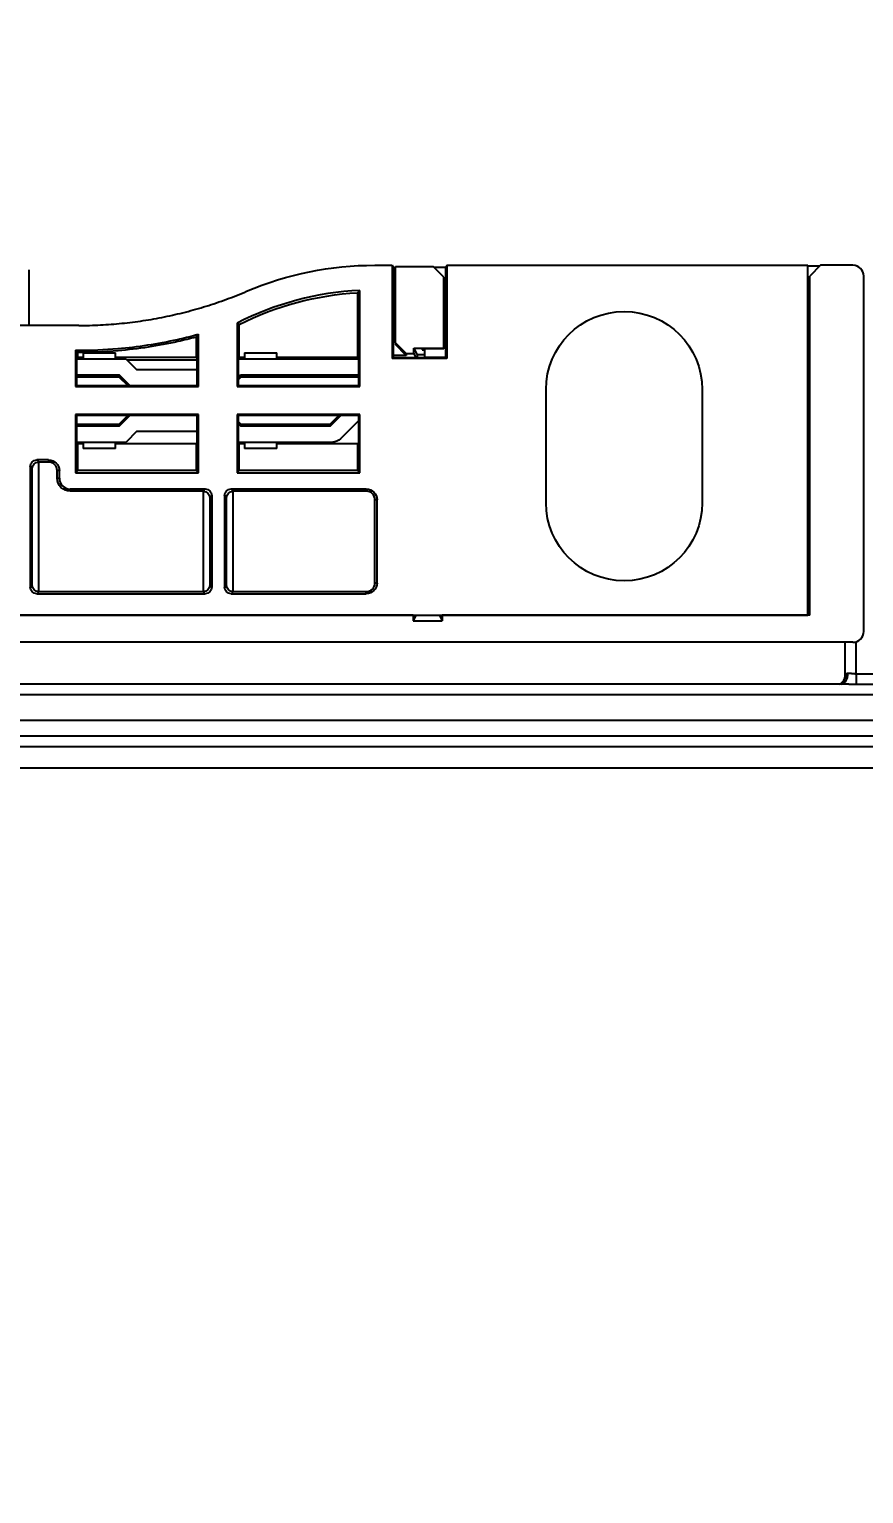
# Model space of a CAD drawing. Header units: millimetres. Extents: x 63 to 483, y 13 to 310.
# Drawn here: x 393.26 to 419.09, y 231.98 to 277.29 of the extents above; entities that cross this region are included whole.
import ezdxf

# ---------------------------------------------------------------- set-up
doc = ezdxf.new("R2010")
doc.units = ezdxf.units.MM
doc.layers.add('DIM', color=5, linetype='Continuous')
doc.styles.get("Standard").update_dxf_attribs({"font": 'arial.ttf'})
doc.dimstyles.new('사본 Standard', dxfattribs={"dimtxt": 2.5, "dimasz": 3, "dimexe": 1, "dimexo": 1, "dimgap": 0.9, "dimtad": 1, "dimdec": 1, "dimdsep": 46, "dimtxsty": 'Standard', "dimcen": 0.09, "dimclrd": 3, "dimclre": 3, "dimclrt": 2, "dimadec": 0, "dimazin": 0, "dimtfac": 1, "dimtdec": 1, "dimtmove": 0, "dimatfit": 3, "dimfxl": 1.25, "dimtolj": 1, "dimtzin": 0, "dimarcsym": 1})

# ---------------------------------------------------------------- blocks, each defined once
blk = doc.blocks.new('*D15')
at = {"layer": 'DIM', "linetype": 'ByBlock', "lineweight": -2, "transparency": 16777216}
for p, q in [((348.403, 264.4), (348.403, 286.546)), ((427.808, 264.373), (427.808, 286.546)), ((351.403, 285.546), (424.808, 285.546))]:
    blk.add_line(p, q, dxfattribs=at)
at = {"layer": 'DIM', "transparency": 16777216}
for points in [[(351.403, 286.046), (351.403, 285.046), (348.403, 285.546)], [(424.808, 286.046), (424.808, 285.046), (427.808, 285.546)]]:
    blk.add_solid(points, dxfattribs=at)
at = {"layer": 'DIM', "transparency": 16777216, "insert": (388.106, 288.579), "char_height": 3, "attachment_point": 5}
blk.add_mtext('\\A1;238.2', dxfattribs=at)

msp = doc.modelspace()

# ---------------------------------------------------------------- linework, layer by layer
at = {"extrusion": (0, 0, -1)}
for p, q in [((393.258, 268.126), (393.258, 269.851)), ((403.953, 269.99), (404.495, 269.99)), ((404.495, 269.99), (404.524, 269.93)), ((404.495, 269.99), (404.495, 267.104)), ((404.524, 269.93), (404.524, 267.134)), ((404.524, 269.897), (404.591, 269.897)), ((404.591, 269.955), (405.758, 269.955)), ((404.591, 267.592), (404.591, 269.955)), ((406.091, 269.621), (405.758, 269.955)), ((405.783, 269.93), (406.158, 269.93)), ((406.091, 267.426), (406.091, 269.621)), ((406.188, 269.99), (406.158, 269.93)), ((406.158, 267.134), (406.158, 269.93)), ((406.188, 269.99), (417.358, 269.99)), ((406.188, 269.99), (406.188, 267.104)), ((417.358, 259.157), (417.358, 269.99)), ((417.358, 269.967), (417.735, 269.967)), ((417.758, 269.99), (417.424, 269.656)), ((417.424, 259.157), (417.424, 269.656)), ((418.758, 269.99), (417.758, 269.99)), ((419.091, 258.656), (419.091, 269.656)), ((403.492, 266.233), (403.492, 269.213)), ((403.424, 269.141), (403.424, 267.134)), ((394.794, 268.126), (381.389, 268.126)), ((398.492, 266.233), (398.492, 267.856)), ((399.69, 268.2), (399.69, 266.233)), ((399.758, 267.134), (399.758, 268.158)), ((394.69, 267.361), (394.69, 266.233)), ((398.424, 267.767), (398.424, 267.134)), ((404.591, 267.592), (404.924, 267.259)), ((404.591, 267.592), (404.591, 267.534)), ((404.924, 267.201), (404.591, 267.534)), ((405.159, 267.426), (406.091, 267.426)), ((405.159, 267.426), (405.26, 267.223)), ((405.159, 267.259), (405.159, 267.426)), ((405.424, 267.402), (405.424, 267.368)), ((406.091, 267.402), (405.424, 267.402)), ((405.424, 267.368), (405.491, 267.368)), ((405.491, 267.402), (405.491, 267.134)), ((406.091, 267.426), (406.091, 267.402)), ((394.723, 267.134), (394.723, 266.266)), ((394.723, 267.134), (394.758, 267.134)), ((396.258, 267.084), (394.723, 267.084)), ((394.758, 267.134), (394.758, 267.293)), ((394.924, 267.134), (394.758, 267.134)), ((394.924, 267.284), (394.924, 267.084)), ((394.924, 267.284), (395.924, 267.284)), ((395.924, 267.084), (395.924, 267.284)), ((398.424, 267.134), (395.924, 267.134)), ((396.258, 267.084), (396.591, 266.751)), ((398.459, 267.056), (396.285, 267.056)), ((398.459, 267.134), (398.424, 267.134)), ((398.459, 266.266), (398.459, 267.134)), ((399.723, 267.134), (399.723, 266.266)), ((399.723, 267.134), (399.758, 267.134)), ((403.459, 267.084), (399.723, 267.084)), ((399.924, 267.134), (399.758, 267.134)), ((399.924, 267.284), (399.924, 267.084)), ((399.924, 267.284), (400.924, 267.284)), ((400.924, 267.084), (400.924, 267.284)), ((403.424, 267.134), (400.924, 267.134)), ((403.459, 267.134), (403.424, 267.134)), ((403.459, 266.266), (403.459, 267.134)), ((404.511, 267.121), (404.495, 267.104)), ((406.188, 267.104), (404.495, 267.104)), ((404.511, 267.134), (404.511, 267.121)), ((404.511, 267.134), (404.524, 267.134)), ((406.171, 267.121), (404.511, 267.121)), ((404.924, 267.201), (404.524, 267.201)), ((404.924, 267.259), (405.159, 267.259)), ((404.924, 267.259), (404.924, 267.201)), ((405.159, 267.259), (405.228, 267.121)), ((405.26, 267.223), (405.491, 267.223)), ((406.158, 267.134), (405.491, 267.134)), ((405.994, 267.134), (405.994, 267.121)), ((406.171, 267.134), (406.158, 267.134)), ((406.171, 267.134), (406.171, 267.121)), ((406.171, 267.121), (406.188, 267.104)), ((396.051, 266.584), (394.723, 266.584)), ((394.723, 266.541), (396.033, 266.541)), ((396.033, 266.541), (396.051, 266.584)), ((396.033, 266.541), (396.308, 266.266)), ((396.369, 266.266), (396.051, 266.584)), ((398.459, 266.751), (396.591, 266.751)), ((399.798, 266.584), (399.723, 266.509)), ((399.723, 266.448), (399.816, 266.541)), ((399.816, 266.541), (399.798, 266.584)), ((403.459, 266.584), (399.798, 266.584)), ((399.816, 266.541), (403.459, 266.541)), ((394.723, 266.266), (394.69, 266.233)), ((394.69, 266.233), (398.492, 266.233)), ((394.723, 266.266), (398.459, 266.266)), ((398.459, 266.266), (398.492, 266.233)), ((399.723, 266.266), (399.69, 266.233)), ((399.69, 266.233), (403.492, 266.233)), ((399.723, 266.266), (403.459, 266.266)), ((403.459, 266.266), (403.492, 266.233)), ((409.258, 262.642), (409.258, 266.142)), ((414.091, 266.142), (414.091, 262.642)), ((394.723, 265.336), (394.69, 265.369)), ((394.69, 265.369), (394.69, 263.566)), ((398.492, 265.369), (394.69, 265.369)), ((394.723, 265.336), (394.723, 264.467)), ((398.459, 265.336), (394.723, 265.336)), ((396.308, 265.336), (396.033, 265.06)), ((396.051, 265.017), (396.369, 265.336)), ((398.459, 265.336), (398.492, 265.369)), ((398.459, 264.467), (398.459, 265.336)), ((398.492, 263.566), (398.492, 265.369)), ((399.723, 265.336), (399.69, 265.369)), ((399.69, 265.369), (399.69, 263.566)), ((403.492, 265.369), (399.69, 265.369)), ((403.459, 265.336), (399.723, 265.336)), ((399.723, 265.336), (399.723, 264.467)), ((399.816, 265.06), (399.723, 265.154)), ((399.723, 265.093), (399.798, 265.017)), ((402.841, 265.336), (402.566, 265.06)), ((402.584, 265.017), (402.902, 265.336)), ((403.459, 265.186), (402.889, 264.615)), ((403.459, 265.336), (403.492, 265.369)), ((403.459, 264.467), (403.459, 265.336)), ((403.492, 263.566), (403.492, 265.369)), ((396.033, 265.06), (394.723, 265.06)), ((394.723, 265.017), (396.051, 265.017)), ((396.033, 265.06), (396.051, 265.017)), ((396.591, 264.851), (396.258, 264.517)), ((396.591, 264.851), (398.459, 264.851)), ((399.816, 265.06), (399.798, 265.017)), ((399.798, 265.017), (402.584, 265.017)), ((402.566, 265.06), (399.816, 265.06)), ((402.566, 265.06), (402.584, 265.017)), ((394.723, 264.517), (396.258, 264.517)), ((394.723, 264.467), (394.758, 264.467)), ((394.924, 264.467), (394.758, 264.467)), ((394.758, 263.634), (394.758, 264.467)), ((394.924, 264.517), (394.924, 264.317)), ((395.924, 264.317), (394.924, 264.317)), ((395.924, 264.317), (395.924, 264.517)), ((398.424, 264.467), (395.924, 264.467)), ((398.459, 264.467), (398.424, 264.467)), ((398.424, 264.467), (398.424, 263.634)), ((399.723, 264.517), (402.653, 264.517)), ((399.723, 264.467), (399.758, 264.467)), ((399.924, 264.467), (399.758, 264.467)), ((399.758, 263.634), (399.758, 264.467)), ((399.924, 264.517), (399.924, 264.317)), ((400.924, 264.317), (399.924, 264.317)), ((400.924, 264.317), (400.924, 264.517)), ((403.424, 264.467), (400.924, 264.467)), ((403.459, 264.467), (403.424, 264.467)), ((403.424, 264.467), (403.424, 263.634)), ((393.352, 263.706), (393.291, 263.768)), ((393.291, 260.023), (393.291, 263.768)), ((393.559, 263.899), (393.491, 263.967)), ((393.856, 263.967), (393.491, 263.967)), ((393.552, 259.892), (393.552, 263.899)), ((393.856, 263.899), (393.559, 263.899)), ((393.856, 263.967), (393.856, 263.899)), ((393.352, 260.085), (393.352, 263.706)), ((394.19, 263.634), (394.122, 263.634)), ((394.122, 263.399), (394.122, 263.634)), ((394.122, 263.399), (394.19, 263.399)), ((394.19, 263.399), (394.19, 263.634)), ((394.758, 263.634), (394.69, 263.566)), ((394.69, 263.566), (398.492, 263.566)), ((398.424, 263.634), (394.758, 263.634)), ((398.424, 263.634), (398.492, 263.566)), ((399.758, 263.634), (399.69, 263.566)), ((399.69, 263.566), (403.492, 263.566)), ((403.424, 263.634), (399.758, 263.634)), ((403.424, 263.634), (403.492, 263.566)), ((394.523, 262.998), (394.523, 263.066)), ((398.707, 263.066), (394.523, 263.066)), ((398.639, 262.998), (394.523, 262.998)), ((398.707, 263.066), (398.639, 262.998)), ((398.646, 262.998), (398.646, 259.892)), ((398.907, 262.866), (398.846, 262.805)), ((398.907, 262.866), (398.907, 260.023)), ((399.368, 262.805), (399.307, 262.866)), ((399.307, 260.023), (399.307, 262.866)), ((399.575, 262.998), (399.507, 263.066)), ((403.691, 263.066), (399.507, 263.066)), ((399.568, 259.892), (399.568, 262.998)), ((403.691, 262.998), (399.575, 262.998)), ((403.691, 263.066), (403.691, 262.998)), ((398.846, 262.805), (398.846, 260.085)), ((399.368, 260.085), (399.368, 262.805)), ((403.956, 260.157), (403.956, 262.733)), ((404.024, 262.733), (403.956, 262.733)), ((404.024, 260.157), (404.024, 262.733)), ((404.024, 260.157), (403.956, 260.157)), ((393.291, 260.023), (393.352, 260.085)), ((393.491, 259.824), (393.559, 259.892)), ((393.491, 259.824), (398.707, 259.824)), ((393.559, 259.892), (398.639, 259.892)), ((398.639, 259.892), (398.707, 259.824)), ((398.846, 260.085), (398.907, 260.023)), ((399.307, 260.023), (399.368, 260.085)), ((399.507, 259.824), (399.575, 259.892)), ((399.507, 259.824), (403.691, 259.824)), ((399.575, 259.892), (403.691, 259.892)), ((403.691, 259.824), (403.691, 259.892)), ((358.824, 259.157), (417.358, 259.157)), ((405.141, 259.157), (371.041, 259.157)), ((405.225, 259.157), (405.141, 258.99)), ((405.141, 259.157), (405.141, 258.99)), ((405.141, 258.99), (406.041, 258.99)), ((405.957, 259.157), (406.041, 258.99)), ((417.424, 259.157), (406.041, 259.157)), ((406.041, 259.157), (406.041, 258.99)), ((417.358, 259.18), (417.424, 259.18)), ((418.758, 258.323), (357.424, 258.323)), ((418.518, 257.319), (418.518, 258.323)), ((418.852, 257.34), (418.852, 258.336)), ((418.43, 257.028), (357.752, 257.028)), ((422.627, 257.34), (418.852, 257.34)), ((418.852, 257.34), (418.852, 257.018)), ((422.627, 257.018), (418.852, 257.018)), ((446.451, 256.695), (329.732, 256.695)), ((329.669, 255.917), (446.513, 255.917)), ((446.513, 255.419), (329.669, 255.419))]:
    msp.add_line(p, q, dxfattribs=at)
for centre, radius, start, end in [((-403.953, 259.837), 10.153, 67.0006, 90), ((-403.953, 259.837), 9.319, 63.2433, 86.7468), ((-411.674, 266.142), 2.417, 0, 180), ((-402.653, 264.851), 0.333, 225, 270), ((-393.856, 263.634), 0.333, 90, 180), ((-394.523, 263.399), 0.401, 270, 0), ((-403.691, 262.733), 0.333, 90, 180), ((-411.674, 262.642), 2.417, 180, 0), ((-403.691, 260.157), 0.333, 180, 270)]:
    msp.add_arc(centre, radius, start, end, dxfattribs=at)
for centre, radius, start, end in [((403.953, 259.837), 9.387, 92.8139, 117.0126), ((393.856, 263.634), 0.265, 0, 90), ((394.523, 263.399), 0.333, 180, 270), ((403.691, 262.733), 0.265, 0, 90), ((403.691, 260.157), 0.265, 270, 0)]:
    msp.add_arc(centre, radius, start, end)
for centre, major_axis, ratio, start_param, end_param in [((418.758, 269.656), (0.149, 0.298), 0.999239, 5.176219, 6.746407), ((418.758, 258.657), (-0.149, 0.298), 0.999239, 2.678371, 4.248559), ((418.185, 257.319), (0.327, 0.065), 0.996044, 5.016574, 6.085494), ((418.353, 257.359), (0.033, -0.332), 0.747156, 0.03107, 1.497091)]:
    msp.add_ellipse(centre, major_axis=major_axis, ratio=ratio, start_param=start_param, end_param=end_param)
for centre, major_axis, ratio, start_param, end_param in [((405.258, 263.225), (0, 4), 0.017455, 0.034907, 0.229245), ((405.924, 263.225), (0, 4), 0.017455, 6.053941, 6.069156), ((393.491, 263.767), (-0.142, 0.142), 0.998783, 5.498396, 7.067974), ((393.552, 263.706), (0.186, 0.077), 0.951833, 3.55205, 5.087939), ((398.646, 262.805), (-0.186, 0.077), 0.951833, 1.195246, 2.731136), ((398.707, 262.866), (-0.142, -0.142), 0.998783, 2.356803, 3.926382), ((399.507, 262.866), (-0.142, 0.142), 0.998783, 5.498396, 7.067974), ((399.568, 262.805), (0.186, 0.077), 0.951833, 3.55205, 5.087939), ((393.491, 260.024), (0.142, 0.142), 0.998783, 2.356803, 3.926382), ((393.552, 260.085), (-0.186, 0.077), 0.951833, 4.336839, 5.872728), ((398.646, 260.085), (0.186, 0.077), 0.951833, 0.410457, 1.946347), ((398.707, 260.024), (0.142, -0.142), 0.998783, 5.498396, 7.067974), ((399.507, 260.024), (0.142, 0.142), 0.998783, 2.356803, 3.926382), ((399.568, 260.085), (-0.186, 0.077), 0.951833, 4.336839, 5.872728)]:
    msp.add_ellipse(centre, major_axis=major_axis, ratio=ratio, start_param=start_param, end_param=end_param, dxfattribs=at)
for points, knots in [([(394.794, 268.126), (395.016, 268.126), (395.461, 268.137), (396.126, 268.187), (396.788, 268.271), (397.444, 268.387), (398.095, 268.537), (398.736, 268.719), (399.368, 268.932), (399.782, 269.096), (399.987, 269.183)], [0, 0, 0, 0, 0.124984, 0.249995, 0.375007, 0.500017, 0.625023, 0.750026, 0.875027, 1, 1, 1, 1]), ([(394.69, 267.361), (394.713, 267.361), (395.15, 267.358), (396.21, 267.402), (397.428, 267.589), (398.249, 267.79), (398.464, 267.848), (398.492, 267.856)], [0, 0, 0, 0, 0.017746, 0.340985, 0.826228, 0.976956, 1, 1, 1, 1]), ([(398.424, 267.767), (398.237, 267.717), (397.441, 267.522), (396.216, 267.334), (395.174, 267.291), (394.758, 267.293)], [0, 0, 0, 0, 0.157138, 0.663015, 1, 1, 1, 1]), ([(418.852, 257.018), (418.848, 257.018), (418.842, 257.018), (418.831, 257.018), (418.821, 257.018), (418.811, 257.018), (418.801, 257.018), (418.791, 257.018), (418.781, 257.018), (418.771, 257.018), (418.761, 257.018), (418.751, 257.019), (418.741, 257.019), (418.731, 257.019), (418.721, 257.019), (418.711, 257.019), (418.701, 257.02), (418.692, 257.02), (418.682, 257.02), (418.672, 257.021), (418.662, 257.021), (418.653, 257.021), (418.643, 257.021), (418.633, 257.022), (418.624, 257.022), (418.614, 257.022), (418.605, 257.023), (418.595, 257.023), (418.586, 257.024), (418.576, 257.024), (418.565, 257.024), (418.552, 257.025), (418.536, 257.025), (418.521, 257.026), (418.507, 257.026), (418.493, 257.027), (418.478, 257.027), (418.465, 257.028), (418.451, 257.028), (418.438, 257.028), (418.425, 257.028), (418.412, 257.028), (418.4, 257.028), (418.388, 257.028), (418.376, 257.028), (418.364, 257.027), (418.356, 257.027), (418.353, 257.027)], [0, 0, 0, 0, 0.019775, 0.039495, 0.059162, 0.078777, 0.098341, 0.117856, 0.137321, 0.15674, 0.176112, 0.195439, 0.214723, 0.233964, 0.253164, 0.272323, 0.291444, 0.310528, 0.329575, 0.348588, 0.367566, 0.386513, 0.405428, 0.424313, 0.44317, 0.462, 0.480804, 0.499583, 0.518339, 0.537074, 0.555788, 0.586506, 0.616796, 0.646664, 0.676116, 0.70516, 0.733802, 0.762051, 0.789914, 0.8174, 0.844516, 0.871273, 0.89768, 0.923745, 0.94948, 0.974895, 1, 1, 1, 1]), ([(418.523, 257.334), (418.526, 257.301), (418.526, 257.24), (418.507, 257.157), (418.486, 257.095), (418.474, 257.067), (418.469, 257.056)], [0, 0, 0, 0, 0.254376, 0.502309, 0.742123, 1, 1, 1, 1]), ([(418.602, 257.359), (418.589, 257.357), (418.567, 257.351), (418.54, 257.342), (418.522, 257.331), (418.518, 257.323), (418.518, 257.319)], [0, 0, 0, 0, 0.231941, 0.464811, 0.715141, 1, 1, 1, 1]), ([(418.852, 257.34), (418.836, 257.34), (418.807, 257.341), (418.765, 257.346), (418.727, 257.351), (418.693, 257.356), (418.662, 257.36), (418.631, 257.362), (418.612, 257.361), (418.602, 257.359), (418.602, 257.359)], [0, 0, 0, 0, 0.169205, 0.324551, 0.468319, 0.599812, 0.724993, 0.855015, 0.999987, 1, 1, 1, 1]), ([(451.495, 250.413), (451.489, 248.027), (451.464, 243.327), (451.388, 236.354), (451.28, 229.652), (451.148, 223.338), (451.003, 217.563), (450.852, 212.345), (450.702, 207.63), (450.549, 203.316), (450.379, 199.265), (450.177, 195.35), (449.93, 191.483), (449.626, 187.628), (449.252, 183.775), (448.795, 179.915), (448.242, 176.051), (447.578, 172.198), (446.793, 168.38), (445.876, 164.607), (444.821, 160.88), (443.635, 157.21), (442.318, 153.591), (440.84, 149.942), (439.136, 146.157), (437.181, 142.276), (435.055, 138.507), (432.887, 135.056), (430.723, 131.933), (428.497, 128.997), (426.137, 126.168), (423.663, 123.503), (421.176, 121.119), (418.76, 119.062), (416.408, 117.274), (414.04, 115.668), (411.59, 114.197), (409.055, 112.869), (406.453, 111.698), (403.731, 110.67), (400.817, 109.78), (397.731, 109.064), (394.563, 108.555), (391.348, 108.253), (389.19, 108.187), (388.091, 108.187)], [0, 0, 0, 0, 0.041216, 0.081201, 0.120452, 0.157021, 0.190297, 0.220245, 0.247191, 0.271773, 0.294839, 0.317251, 0.339549, 0.361837, 0.384123, 0.40652, 0.429077, 0.451691, 0.474207, 0.496578, 0.518948, 0.541301, 0.563386, 0.58565, 0.609495, 0.63529, 0.660939, 0.684466, 0.705911, 0.726799, 0.748327, 0.769796, 0.789891, 0.808124, 0.824897, 0.841204, 0.857832, 0.874563, 0.89093, 0.907437, 0.925146, 0.943895, 0.9625, 0.980911, 1, 1, 1, 1]), ([(388.091, 106.613), (389.002, 106.613), (390.704, 106.655), (393.076, 106.828), (395.085, 107.061), (396.739, 107.315), (398.129, 107.571), (399.381, 107.837), (400.611, 108.132), (402.554, 108.653), (405.176, 109.499), (408.411, 110.814), (411.753, 112.464), (415.161, 114.482), (418.588, 116.897), (421.824, 119.561), (424.855, 122.455), (427.924, 125.798), (430.99, 129.603), (434.018, 133.872), (436.787, 138.314), (439.3, 142.904), (441.563, 147.622), (443.584, 152.448), (445.37, 157.366), (447.06, 162.831), (448.555, 168.859), (449.775, 175.443), (450.674, 182.077), (451.321, 188.74), (451.773, 195.417), (452.085, 202.1), (452.478, 213.423), (452.736, 223.274), (452.885, 231.643), (452.92, 233.847), (452.951, 235.954), (452.974, 237.737), (452.993, 239.349), (453.01, 240.936), (453.028, 242.843), (453.045, 245.068), (453.06, 247.612), (453.066, 249.415), (453.069, 250.369)], [0, 0, 0, 0, 0.015554, 0.02909, 0.040606, 0.050103, 0.057658, 0.064757, 0.071962, 0.07927, 0.099109, 0.118993, 0.138875, 0.162727, 0.186577, 0.210425, 0.234271, 0.258111, 0.287902, 0.31769, 0.347477, 0.377263, 0.407048, 0.436831, 0.466614, 0.496397, 0.534518, 0.572635, 0.610747, 0.648856, 0.686961, 0.725063, 0.763162, 0.880502, 0.893409, 0.906166, 0.918148, 0.929409, 0.936636, 0.945679, 0.956537, 0.969209, 0.983697, 1, 1, 1, 1]), ([(388.091, 109.083), (388.112, 109.083), (388.154, 109.083), (388.218, 109.083), (388.282, 109.083), (388.346, 109.083), (388.41, 109.084), (388.474, 109.084), (388.539, 109.085), (388.603, 109.085), (388.668, 109.086), (388.733, 109.087), (388.799, 109.087), (388.864, 109.088), (388.93, 109.089), (388.996, 109.09), (389.062, 109.092), (389.129, 109.093), (389.195, 109.094), (389.262, 109.096), (389.329, 109.097), (389.396, 109.099), (389.464, 109.101), (389.531, 109.102), (389.599, 109.104), (389.667, 109.106), (389.736, 109.108), (389.804, 109.111), (389.873, 109.113), (389.942, 109.115), (390.011, 109.118), (390.08, 109.12), (390.149, 109.123), (390.219, 109.126), (390.289, 109.129), (390.359, 109.132), (390.429, 109.135), (390.5, 109.138), (390.571, 109.141), (390.642, 109.145), (390.713, 109.148), (390.974, 109.162), (391.449, 109.189), (392.159, 109.24), (392.938, 109.308), (393.656, 109.382), (394.313, 109.46), (394.906, 109.537), (395.562, 109.631), (396.281, 109.746), (397.117, 109.892), (397.965, 110.059), (398.796, 110.239), (399.664, 110.441), (400.528, 110.662), (401.362, 110.895), (402.005, 111.085), (402.671, 111.293), (403.521, 111.574), (404.307, 111.854), (404.938, 112.092), (405.29, 112.228), (405.633, 112.364), (405.968, 112.5), (406.294, 112.635), (406.622, 112.774), (406.953, 112.917), (407.291, 113.066), (407.599, 113.204), (407.878, 113.332), (408.128, 113.449), (408.377, 113.567), (408.766, 113.755), (409.359, 114.048), (410.215, 114.492), (411.255, 115.062), (412.164, 115.591), (412.885, 116.03), (413.363, 116.329), (413.837, 116.632), (414.308, 116.941), (414.776, 117.256), (415.24, 117.575), (415.681, 117.886), (416.099, 118.187), (416.495, 118.477), (417.091, 118.924), (417.779, 119.457), (418.449, 119.997), (418.911, 120.379), (419.269, 120.681), (419.63, 120.99), (419.994, 121.308), (420.36, 121.633), (420.729, 121.967), (421.17, 122.372), (421.683, 122.856), (422.268, 123.422), (422.857, 124.009), (423.353, 124.516), (423.765, 124.948), (424.103, 125.306), (424.466, 125.698), (424.854, 126.124), (425.267, 126.585), (425.704, 127.083), (426.147, 127.596), (426.574, 128.102), (427.024, 128.644), (427.592, 129.342), (428.299, 130.236), (429.024, 131.183), (429.62, 131.985), (430.012, 132.524), (430.334, 132.971), (430.653, 133.42), (431.035, 133.967), (431.422, 134.531), (431.813, 135.112), (432.21, 135.71), (432.608, 136.322), (433.017, 136.962), (433.444, 137.645), (433.899, 138.387), (434.379, 139.188), (434.943, 140.153), (435.52, 141.172), (436.112, 142.25), (436.675, 143.306), (437.348, 144.61), (438.081, 146.092), (438.8, 147.615), (439.434, 149.016), (440.022, 150.365), (440.611, 151.772), (441.199, 153.238), (441.809, 154.828), (442.451, 156.589), (443.132, 158.574), (443.71, 160.379), (444.17, 161.908), (444.503, 163.063), (444.802, 164.146), (445.069, 165.155), (445.291, 166.028), (445.478, 166.787), (445.638, 167.456), (445.791, 168.118), (445.939, 168.775), (446.082, 169.425), (446.219, 170.069), (446.351, 170.707), (446.586, 171.878), (446.928, 173.699), (447.328, 176.084), (447.706, 178.619), (448.029, 181.068), (448.303, 183.425), (448.515, 185.462), (448.668, 187.095), (448.783, 188.408), (448.872, 189.484), (448.951, 190.513), (449.024, 191.495), (449.088, 192.427), (449.147, 193.309), (449.199, 194.14), (449.249, 194.96), (449.3, 195.838), (449.355, 196.841), (449.415, 197.998), (449.493, 199.602), (449.576, 201.491), (449.644, 203.186), (449.687, 204.324), (449.712, 205.007), (449.735, 205.644), (449.756, 206.235), (449.775, 206.781), (449.792, 207.28), (449.812, 207.866), (449.834, 208.547), (449.86, 209.333), (449.885, 210.1), (449.908, 210.845), (449.958, 212.436), (450.033, 214.964), (450.117, 218.018), (450.186, 220.72), (450.24, 222.965), (450.29, 225.15), (450.334, 227.274), (450.367, 228.978), (450.393, 230.378), (450.413, 231.488), (450.43, 232.535), (450.446, 233.525), (450.461, 234.488), (450.477, 235.593), (450.49, 236.575), (450.501, 237.382), (450.508, 237.965), (450.514, 238.462), (450.519, 238.873), (450.523, 239.198), (450.526, 239.534), (450.531, 239.911), (450.535, 240.36), (450.54, 240.81), (450.545, 241.263), (450.548, 241.671), (450.552, 242.016), (450.554, 242.284), (450.556, 242.506), (450.558, 242.739), (450.56, 242.997), (450.563, 243.294), (450.565, 243.522), (450.566, 243.742), (450.568, 244.014), (450.571, 244.35), (450.573, 244.679), (450.575, 244.932), (450.577, 245.163), (450.578, 245.373), (450.579, 245.566), (450.58, 245.733), (450.581, 245.896), (450.582, 246.062), (450.583, 246.236), (450.584, 246.403), (450.586, 246.621), (450.587, 246.888), (450.589, 247.201), (450.59, 247.505), (450.592, 247.806), (450.593, 248.112), (450.594, 248.425), (450.596, 248.745), (450.597, 249.071), (450.598, 249.404), (450.599, 249.743), (450.6, 249.971), (450.6, 250.086)], [0, 0, 0, 0, 0.000369, 0.000739, 0.001111, 0.001484, 0.001858, 0.002233, 0.002609, 0.002987, 0.003366, 0.003746, 0.004127, 0.004509, 0.004893, 0.005278, 0.005664, 0.006051, 0.00644, 0.00683, 0.007221, 0.007613, 0.008006, 0.008401, 0.008797, 0.009194, 0.009592, 0.009991, 0.010392, 0.010794, 0.011197, 0.011602, 0.012007, 0.012414, 0.012822, 0.013231, 0.013642, 0.014054, 0.014467, 0.014881, 0.015296, 0.015713, 0.01946, 0.023612, 0.028171, 0.033138, 0.036253, 0.039742, 0.043606, 0.047847, 0.052466, 0.058473, 0.062959, 0.067338, 0.074072, 0.078564, 0.082476, 0.085807, 0.090774, 0.098146, 0.100391, 0.10259, 0.104742, 0.106849, 0.108909, 0.110923, 0.113074, 0.115225, 0.117376, 0.118983, 0.120592, 0.122204, 0.123818, 0.128148, 0.133772, 0.140688, 0.148891, 0.152176, 0.155462, 0.158748, 0.162034, 0.165319, 0.168603, 0.171886, 0.174755, 0.17762, 0.180481, 0.187793, 0.192848, 0.195538, 0.19827, 0.201045, 0.203861, 0.206719, 0.209618, 0.212557, 0.217202, 0.221951, 0.226801, 0.23175, 0.234371, 0.237241, 0.24036, 0.243724, 0.247329, 0.251173, 0.255324, 0.259186, 0.262763, 0.267656, 0.274919, 0.28271, 0.288524, 0.292401, 0.294367, 0.298158, 0.302048, 0.306037, 0.310123, 0.314306, 0.318585, 0.322903, 0.327602, 0.332677, 0.338125, 0.34394, 0.352237, 0.358617, 0.365459, 0.373169, 0.384302, 0.394377, 0.402638, 0.411215, 0.420109, 0.429323, 0.438864, 0.449891, 0.462123, 0.475588, 0.483054, 0.490062, 0.496612, 0.502702, 0.508328, 0.512377, 0.516384, 0.52035, 0.524275, 0.528159, 0.532001, 0.535801, 0.539559, 0.552896, 0.568217, 0.581863, 0.597746, 0.611428, 0.623386, 0.63357, 0.640138, 0.646438, 0.652462, 0.658204, 0.663656, 0.668812, 0.673668, 0.678219, 0.683197, 0.689053, 0.695801, 0.703454, 0.717167, 0.728879, 0.733125, 0.737108, 0.740827, 0.744279, 0.747463, 0.750376, 0.753017, 0.75772, 0.762308, 0.766779, 0.771132, 0.775366, 0.79462, 0.815379, 0.828821, 0.841922, 0.854673, 0.867063, 0.879083, 0.884503, 0.891565, 0.898503, 0.902815, 0.908897, 0.915346, 0.922164, 0.926067, 0.92947, 0.93237, 0.934767, 0.936661, 0.938051, 0.940651, 0.943265, 0.945894, 0.948536, 0.951192, 0.95302, 0.954582, 0.955877, 0.956905, 0.958657, 0.96039, 0.962103, 0.962656, 0.964242, 0.966861, 0.968526, 0.970001, 0.971287, 0.972563, 0.973687, 0.974658, 0.975476, 0.976543, 0.977561, 0.978532, 0.979455, 0.981374, 0.983207, 0.984941, 0.986688, 0.988474, 0.990298, 0.992162, 0.994065, 0.996005, 0.997984, 1, 1, 1, 1]), ([(388.091, 108.416), (389.098, 108.416), (391.327, 108.478), (394.93, 108.815), (399.065, 109.544), (403.623, 110.81), (408.333, 112.701), (412.776, 115.09), (416.677, 117.707), (420.035, 120.391), (423.009, 123.156), (425.788, 126.107), (428.528, 129.384), (431.296, 133.096), (434.042, 137.249), (436.628, 141.703), (438.932, 146.234), (440.881, 150.601), (442.477, 154.645), (443.77, 158.329), (444.832, 161.734), (445.733, 164.986), (446.5, 168.15), (447.146, 171.21), (447.69, 174.156), (448.159, 177.067), (448.585, 180.109), (448.986, 183.464), (449.366, 187.272), (449.714, 191.607), (450.012, 196.41), (450.249, 201.448), (450.432, 206.398), (450.582, 211.022), (450.709, 215.262), (450.814, 219.148), (450.902, 222.706), (450.973, 225.936), (451.032, 228.834), (451.078, 231.409), (451.115, 233.688), (451.145, 235.707), (451.169, 237.501), (451.188, 239.099), (451.203, 240.526), (451.216, 241.802), (451.226, 242.946), (451.234, 243.973), (451.241, 244.909), (451.246, 245.776), (451.251, 246.585), (451.255, 247.337), (451.258, 248.033), (451.261, 248.698), (451.263, 249.376), (451.265, 249.84), (451.266, 250.085)], [0, 0, 0, 0, 0.017444, 0.038588, 0.062569, 0.089974, 0.120253, 0.150125, 0.177112, 0.201467, 0.224517, 0.247406, 0.271719, 0.298639, 0.327789, 0.358169, 0.388099, 0.416086, 0.441299, 0.463685, 0.483953, 0.503312, 0.522361, 0.540554, 0.557701, 0.574479, 0.591873, 0.611186, 0.633318, 0.65855, 0.686983, 0.717228, 0.746522, 0.77342, 0.798004, 0.820578, 0.841292, 0.860127, 0.876979, 0.891896, 0.905082, 0.91677, 0.927156, 0.936406, 0.944665, 0.952064, 0.95869, 0.964621, 0.970007, 0.975026, 0.979746, 0.984142, 0.988155, 0.991896, 0.995738, 1, 1, 1, 1])]:
    msp.add_open_spline(points, degree=3, knots=knots)
for points in [[(403.424, 269.141), (403.436, 269.153), (403.458, 269.177), (403.481, 269.201), (403.492, 269.213)], [(398.424, 267.767), (398.436, 267.782), (398.459, 267.812), (398.481, 267.841), (398.492, 267.856)], [(399.758, 268.158), (399.746, 268.165), (399.724, 268.179), (399.701, 268.193), (399.69, 268.2)], [(394.758, 267.293), (394.746, 267.304), (394.724, 267.327), (394.701, 267.35), (394.69, 267.361)], [(393.559, 263.899), (393.557, 263.899), (393.555, 263.899), (393.552, 263.899)], [(398.646, 262.998), (398.644, 262.998), (398.641, 262.998), (398.639, 262.998)], [(399.575, 262.998), (399.573, 262.998), (399.571, 262.998), (399.568, 262.998)], [(393.552, 259.892), (393.555, 259.892), (393.557, 259.892), (393.559, 259.892)], [(398.639, 259.892), (398.641, 259.892), (398.644, 259.892), (398.646, 259.892)], [(399.568, 259.892), (399.571, 259.892), (399.573, 259.892), (399.575, 259.892)], [(446.282, 255.089), (445.779, 255.089), (444.81, 255.089), (443.477, 255.089), (442.234, 255.089), (441.078, 255.089), (440.011, 255.089), (439.028, 255.089), (438.12, 255.089), (437.28, 255.089), (436.502, 255.089), (435.782, 255.089), (435.118, 255.089), (434.508, 255.089), (433.94, 255.089), (433.389, 255.089), (432.83, 255.089), (432.262, 255.089), (431.7, 255.089), (431.148, 255.089), (430.586, 255.089), (429.976, 255.089), (429.299, 255.089), (428.563, 255.089), (427.771, 255.089), (426.917, 255.089), (425.988, 255.089), (424.974, 255.089), (423.862, 255.089), (422.64, 255.089), (421.298, 255.089), (419.83, 255.089), (418.229, 255.089), (416.488, 255.089), (414.596, 255.089), (412.544, 255.09), (410.318, 255.09), (407.903, 255.09), (405.28, 255.09), (402.432, 255.09), (399.333, 255.09), (395.946, 255.09), (392.161, 255.09), (389.48, 255.09), (388.091, 255.09)], [(446.282, 254.425), (445.78, 254.425), (444.809, 254.425), (443.478, 254.425), (442.234, 254.425), (441.078, 254.425), (440.012, 254.425), (439.029, 254.425), (438.12, 254.425), (437.28, 254.425), (436.502, 254.425), (435.782, 254.425), (435.118, 254.425), (434.508, 254.425), (433.94, 254.425), (433.389, 254.425), (432.83, 254.425), (432.262, 254.425), (431.7, 254.425), (431.148, 254.424), (430.586, 254.424), (429.976, 254.424), (429.299, 254.424), (428.563, 254.424), (427.771, 254.424), (426.916, 254.424), (425.988, 254.424), (424.974, 254.424), (423.862, 254.424), (422.64, 254.424), (421.298, 254.424), (419.83, 254.424), (418.229, 254.424), (416.487, 254.424), (414.596, 254.424), (412.544, 254.424), (410.318, 254.424), (407.902, 254.424), (405.279, 254.424), (402.431, 254.424), (399.332, 254.424), (395.945, 254.424), (392.161, 254.423), (389.48, 254.424), (388.091, 254.424)], [(451.994, 250.412), (451.988, 247.991), (451.962, 243.209), (451.886, 236.317), (451.775, 229.406), (451.641, 223.056), (451.494, 217.275), (451.344, 212.086), (451.194, 207.427), (451.044, 203.186), (450.876, 199.21), (450.676, 195.339), (450.43, 191.474), (450.125, 187.613), (449.752, 183.763), (449.296, 179.9), (448.741, 176.015), (448.074, 172.136), (447.287, 168.298), (446.37, 164.524), (445.313, 160.781), (444.114, 157.068), (442.805, 153.467), (441.376, 149.928), (439.694, 146.168), (437.649, 142.087), (435.419, 138.141), (433.234, 134.677), (431.135, 131.653), (428.97, 128.791), (426.557, 125.888), (423.981, 123.112), (421.436, 120.681), (419.019, 118.631), (416.715, 116.881), (414.39, 115.299), (411.9, 113.798), (409.299, 112.431), (406.712, 111.266), (404.066, 110.258), (401.117, 109.342), (397.89, 108.584), (394.678, 108.068), (391.555, 107.766), (389.266, 107.688), (388.091, 107.688)], [(388.091, 106.922), (389.244, 106.922), (391.538, 106.993), (395.053, 107.339), (398.318, 107.895), (401.347, 108.616), (404.323, 109.532), (407.311, 110.677), (410.169, 112.004), (412.751, 113.404), (415.074, 114.833), (417.298, 116.36), (419.499, 118.039), (421.607, 119.821), (423.564, 121.643), (425.368, 123.475), (427.069, 125.339), (428.722, 127.285), (430.331, 129.315), (431.856, 131.365), (433.285, 133.407), (434.696, 135.552), (436.183, 137.964), (437.742, 140.688), (439.349, 143.737), (441.025, 147.225), (442.679, 151.057), (444.157, 154.89), (445.437, 158.615), (446.559, 162.313), (447.546, 166.045), (448.395, 169.814), (449.117, 173.6), (449.723, 177.392), (450.231, 181.204), (450.653, 185.032), (450.996, 188.826), (451.272, 192.57), (451.499, 196.337), (451.69, 200.249), (451.858, 204.443), (452.014, 209.055), (452.175, 214.223), (452.334, 220.064), (452.486, 226.631), (452.618, 233.855), (452.717, 241.73), (452.752, 247.417), (452.76, 250.37)]]:
    msp.add_open_spline(points, degree=3)

# ---------------------------------------------------------------- dimensions: what is measured, and where the dimension line sits
at = {"layer": 'DIM'}
dim = msp.add_linear_dim(base=(427.808, 285.546), p1=(348.403, 263.4), p2=(427.808, 263.373), text='238.2', dimstyle='사본 Standard', override={"dimtxt": 3, "dimgap": 1.5, "dimcen": 0, "dimclrd": 256, "dimclre": 256, "dimclrt": 256, "dimtofl": 0}, dxfattribs=at)
dim.commit()
dim.dimension.update_dxf_attribs({"geometry": '*D15', "text_midpoint": (388.106, 288.579)})

doc.saveas('drawing.dxf')
